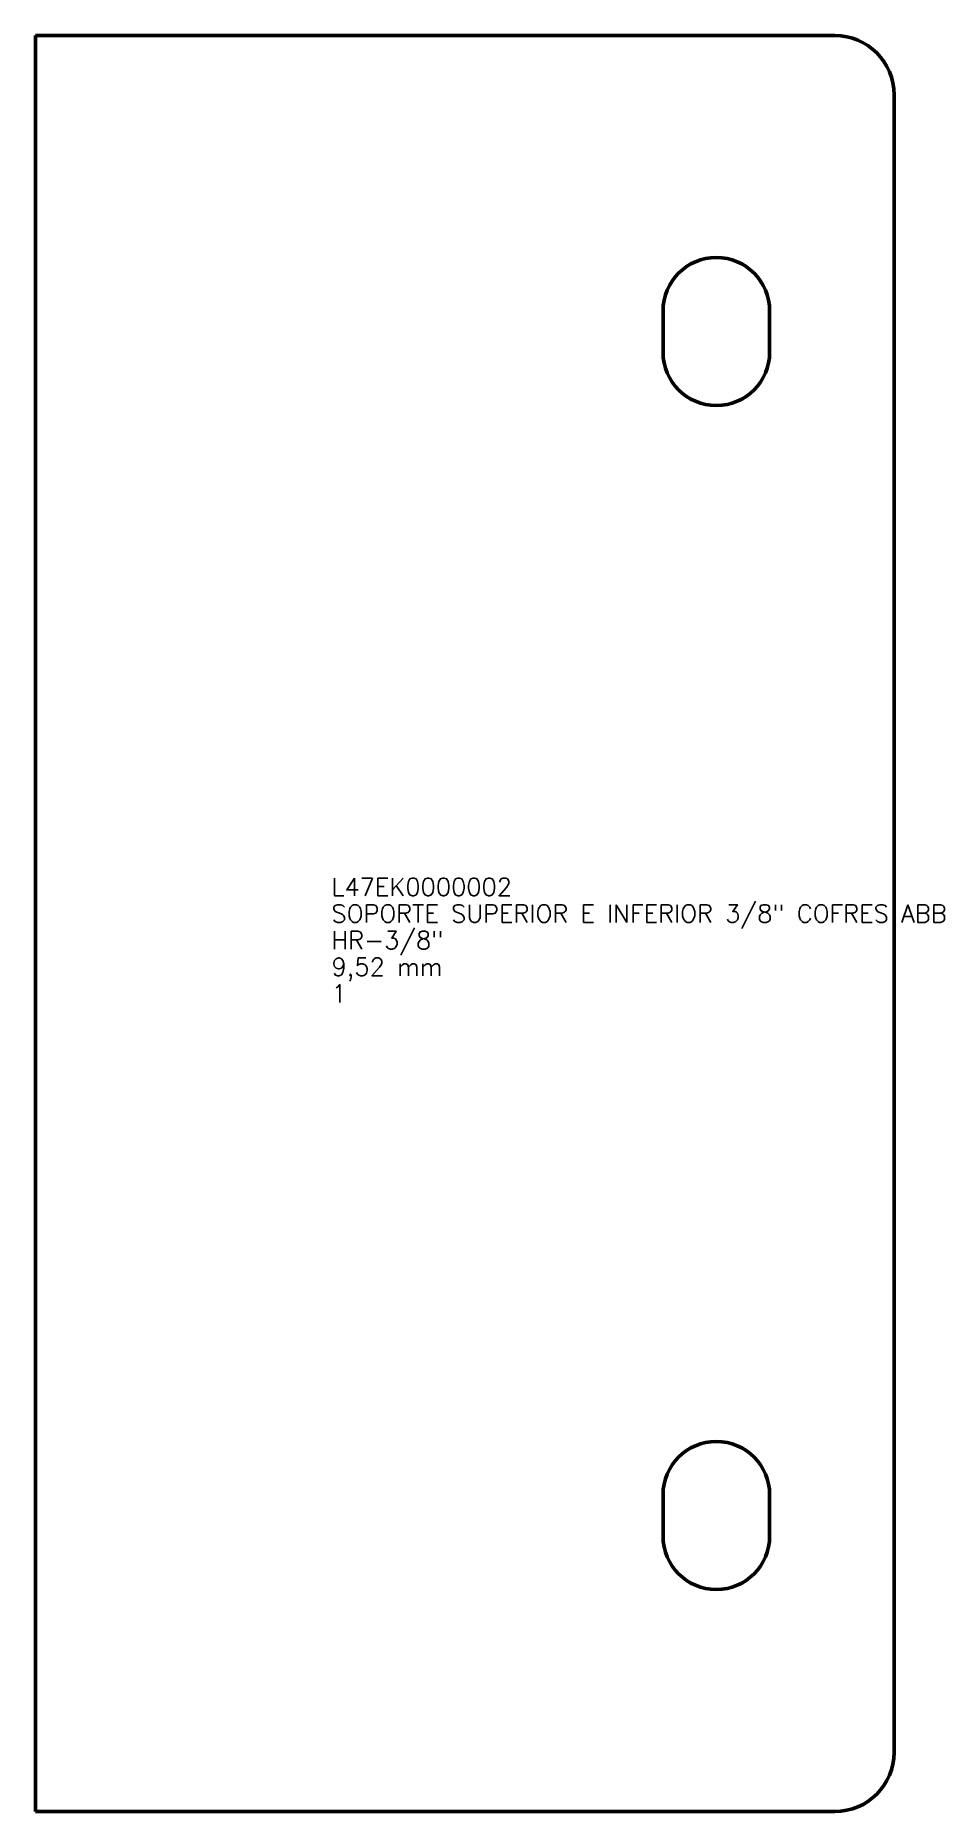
# Model space of a CAD drawing. Header units: millimetres. Extents: x 0 to 153, y 2 to 302.
import ezdxf

# ---------------------------------------------------------------- set-up
doc = ezdxf.new("R2010")
doc.units = ezdxf.units.MM
doc.layers.add('IV_INTERIOR_PROFILES', color=7, linetype='Continuous', lineweight=50)
doc.layers.add('IV_OUTER_PROFILE', color=7, linetype='Continuous', lineweight=50)
doc.layers.add('IV_TEXT', color=7, linetype='Continuous')
doc.styles.add('RomanS', font='RomanS.shx')

msp = doc.modelspace()

# ---------------------------------------------------------------- linework, layer by layer
at = {"layer": 'IV_INTERIOR_PROFILES'}
for p, q in [((105.96, 248.57), (105.96, 255.57)), ((123.96, 255.57), (123.96, 248.57)), ((105.96, 48.57), (105.96, 55.57)), ((123.96, 55.57), (123.96, 48.57))]:
    msp.add_line(p, q, dxfattribs=at)
for centre, start, end in [((114.96, 255.57), 0, 180), ((114.96, 248.57), 180, 0), ((114.96, 55.57), 0, 180), ((114.96, 48.57), 180, 0)]:
    msp.add_arc(centre, 9, start, end, dxfattribs=at)
at = {"layer": 'IV_OUTER_PROFILE'}
for p, q in [((134.96, 302.07), (0, 302.07)), ((0, 302.07), (0, 2.07)), ((144.96, 292.07), (144.96, 12.07)), ((134.96, 2.07), (0, 2.07))]:
    msp.add_line(p, q, dxfattribs=at)
for centre, start, end in [((134.96, 292.07), 0, 90), ((134.96, 12.07), 270, 0)]:
    msp.add_arc(centre, 10, start, end, dxfattribs=at)

# ---------------------------------------------------------------- texts
at = {"layer": 'IV_TEXT', "style": 'RomanS'}
for s, p in [('L47EK0000002', (49.98, 156.75)), ('SOPORTE SUPERIOR E INFERIOR 3/8" COFRES ABB ', (49.98, 152.25)), ('HR-3/8"', (49.98, 147.75)), ('9,52 mm', (49.98, 143.25)), ('1', (49.98, 138.75))]:
    msp.add_text(s, height=3, dxfattribs=at).set_placement(p)

doc.saveas('drawing.dxf')
